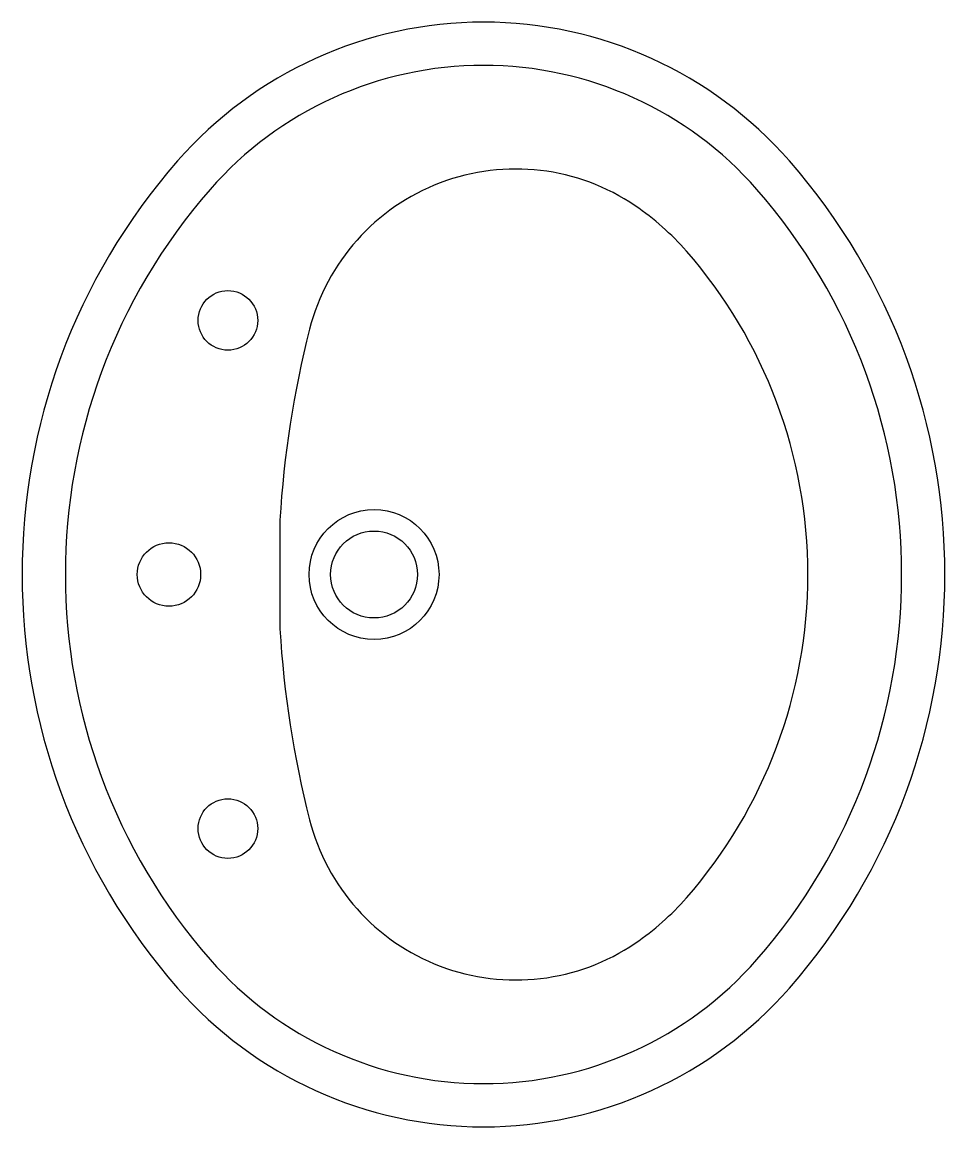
# Model space of a CAD drawing. Header units: millimetres. Extents: x -2942.199 to -2941.681, y 2952.148 to 2952.768.
import ezdxf

# ---------------------------------------------------------------- set-up
doc = ezdxf.new("R2010")
doc.units = ezdxf.units.MM
doc.header["$LTSCALE"] = 10
doc.layers.add('banheiro_louças', color=2, linetype='Continuous')

msp = doc.modelspace()

# ---------------------------------------------------------------- linework, layer by layer
at = {"layer": 'banheiro_louças'}
msp.add_line((-2942.05445, 2952.48851), (-2942.05445, 2952.42755), dxfattribs=at)
for centre, radius in [((-2942.08365, 2952.60064), 0.01672), ((-2942.11676, 2952.45803), 0.01781), ((-2942.08365, 2952.31543), 0.01672)]:
    msp.add_circle(centre, radius, dxfattribs=at)
at = {"layer": 'banheiro_louças', "color": 1}
for radius in [0.03647, 0.02439]:
    msp.add_circle((-2942.00161, 2952.45803), radius, dxfattribs=at)
at = {"layer": 'banheiro_louças'}
for centre, radius, start, end in [((-2941.94016, 2952.5397), 0.22833, 90, 138.79364), ((-2941.94016, 2952.5397), 0.22833, 41.20635, 89.99999), ((-2941.94016, 2952.5397), 0.20404, 90, 138.79364), ((-2941.94016, 2952.5397), 0.20404, 41.20635, 89.99999), ((-2941.84689, 2952.45803), 0.3523, 138.79364, 221.20636), ((-2942.03343, 2952.45803), 0.3523, 318.79364, 41.20636), ((-2941.92212, 2952.56622), 0.11937, 55.77307, 165.7243), ((-2941.84689, 2952.45803), 0.32801, 138.79364, 221.20636), ((-2942.03343, 2952.45803), 0.32801, 318.79364, 41.20636), ((-2941.94016, 2952.5397), 0.15144, 41.20635, 55.77307), ((-2942.03343, 2952.45803), 0.27541, 359.99999, 41.20636), ((-2941.48405, 2952.45475), 0.5714, 165.7243, 176.61244), ((-2942.03343, 2952.45803), 0.27541, 318.79364, 360), ((-2941.48405, 2952.46132), 0.5714, 183.38756, 194.27569), ((-2941.92212, 2952.34985), 0.11937, 194.27569, 304.22693), ((-2941.94016, 2952.37637), 0.15144, 304.22693, 318.79364), ((-2941.94016, 2952.37637), 0.20404, 221.20636, 270), ((-2941.94016, 2952.37637), 0.20404, 269.99999, 318.79363), ((-2941.94016, 2952.37637), 0.22833, 221.20636, 270), ((-2941.94016, 2952.37637), 0.22833, 269.99999, 318.79363)]:
    msp.add_arc(centre, radius, start, end, dxfattribs=at)

doc.saveas('drawing.dxf')
